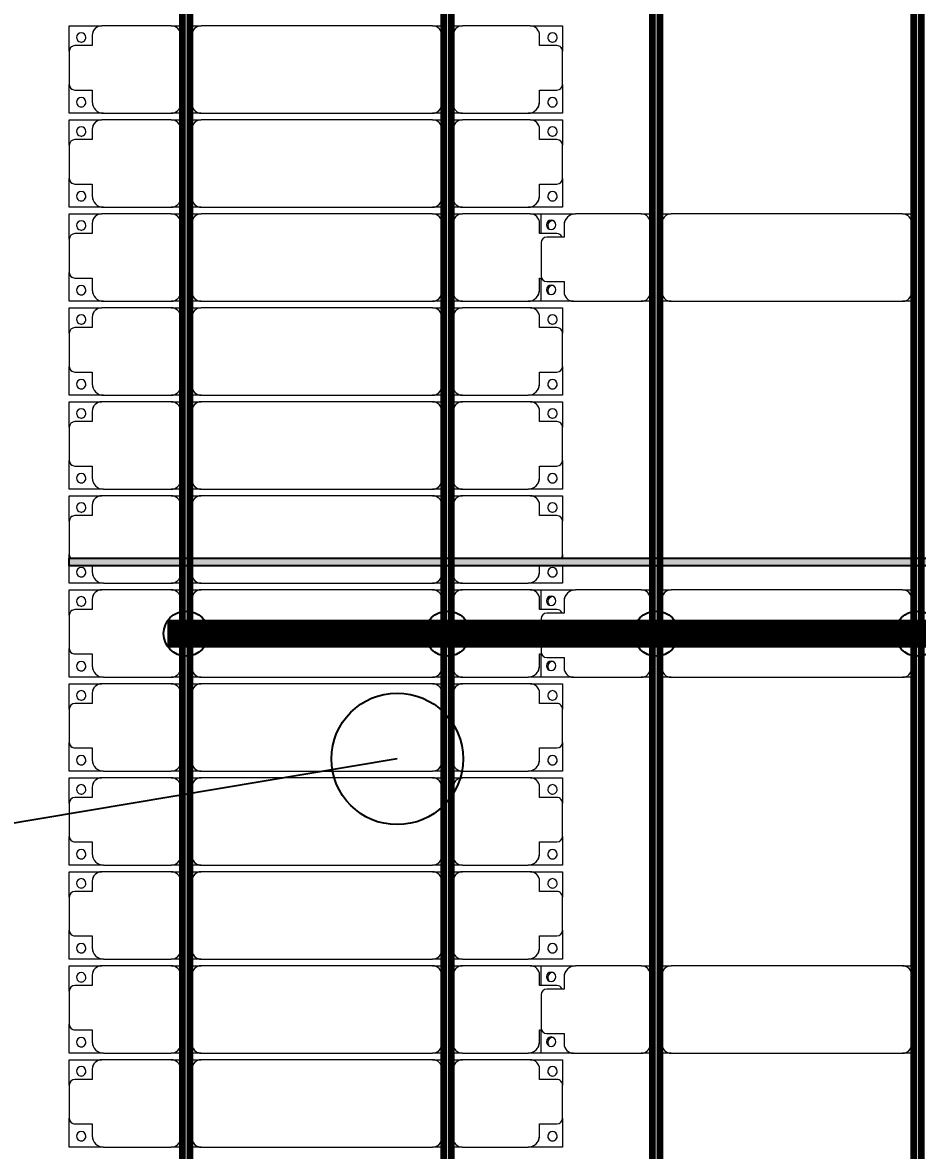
# Model space of a CAD drawing. Header units: millimetres. Extents: x 312848 to 517332, y -142134 to -35114.
# Drawn here: x 324284 to 329045, y -80078 to -74078 of the extents above; entities that cross this region are included whole.
import ezdxf

# ---------------------------------------------------------------- set-up
doc = ezdxf.new("R2010")
doc.units = ezdxf.units.MM
for name, color, linetype, lineweight in [('A-ANNO-DIMS', 211, 'Continuous', 9), ('A-ANNO-DIMS-500', 211, 'Continuous', 9), ('A-GENM', 13, 'Continuous', 9), ('S-BEAM', 12, 'Continuous', 9)]:
    doc.layers.add(name, color=color, linetype=linetype, lineweight=lineweight)
for name, color, linetype in [('GC-BICH NEO', 6, 'Continuous'), ('GC-DAY NEO', 5, 'Continuous'), ('GC-HOP 40x60 GIA CUONG', 1, 'Continuous')]:
    doc.layers.add(name, color=color, linetype=linetype)
doc.styles.add('Trebuchet MS', font='trebuc.ttf', dxfattribs={"width": 0.8, "height": 1500})
doc.dimstyles.new('Arc_Length_-_3mm_Trebuchet_MS_3', dxfattribs={"dimscale": 304.8, "dimtxt": 1546.42636, "dimasz": 1.64042, "dimexe": 2.46063, "dimexo": 2.46063, "dimgap": 0.492126, "dimtad": 1, "dimdec": 0, "dimrnd": 10, "dimzin": 0, "dimdsep": 46, "dimtxsty": 'Trebuchet MS', "dimblk1": 'OBLIQUE', "dimblk2": 'OBLIQUE', "dimsah": 1, "dimcen": 0.09, "dimdle": 1.64042, "dimazin": 0, "dimtfac": 1, "dimtdec": 4, "dimtix": 1, "dimtmove": 0, "dimatfit": 3, "dimfxl": 1, "dimtvp": 1, "dimtfill": 1, "dimtolj": 1, "dimtzin": 0, "dimarcsym": 2})

# ---------------------------------------------------------------- blocks, each defined once
blk = doc.blocks.new('Dai phao do pin - DẢI PHAO ĐỠ PIN-V1-KHUNG KẾT CẤU BÈ PIN 3')
at = {"layer": 'A-GENM', "color": 7}
for p, q in [((-1312.2, 241.6), (-1129.7, 241.6)), ((-1312.2, 136.9), (-1312.2, 241.6)), ((-779.7, 241.6), (-1129.7, 241.6)), ((-779.7, 241.6), (-720, 241.6)), ((-680, 241.6), (-620.3, 241.6)), ((610.3, 241.6), (-620.3, 241.6)), ((610.3, 241.6), (670, 241.6)), ((-1189.7, 181.6), (-1189.7, 118.2)), ((-729.7, -173.4), (-729.7, 191.6)), ((-670.3, 191.6), (-670.3, -173.4)), ((660.3, -173.4), (660.3, 191.6)), ((-1312.2, 88.2), (-1312.2, -88.2)), ((-1189.7, 118.2), (-1282.2, 118.2)), ((-1312.2, -223.4), (-1312.2, -99.5)), ((-1282.2, -118.2), (-1189.7, -118.2)), ((-1189.7, -118.2), (-1189.7, -173.4)), ((-1139.7, -223.4), (-1312.2, -223.4)), ((-1139.7, -223.4), (-779.7, -223.4)), ((-720, -223.4), (-779.7, -223.4)), ((-620.3, -223.4), (-680, -223.4)), ((-620.3, -223.4), (610.3, -223.4)), ((670, -223.4), (610.3, -223.4))]:
    blk.add_line(p, q, dxfattribs=at)
for centre, radius, start, end in [((-1129.7, 181.6), 60, 90, 180), ((-779.7, 191.6), 50, 360, 90), ((-620.3, 191.6), 50, 90, 180), ((610.3, 191.6), 50, 360, 90), ((610.3, 191.6), 50, 15, 90), ((-1258.6, 183.2), 25, 0, 180), ((-1258.6, 183.2), 25, 180, 360), ((-1129.7, 181.6), 60, 150, 180), ((-779.7, 191.6), 50, 360, 45), ((-620.3, 191.6), 50, 105, 180), ((-1282.2, 88.2), 30, 90, 180), ((-1282.2, -88.2), 30, 180, 270), ((-1282.2, -88.2), 30, 210, 240), ((-1258.6, -161.8), 25, 0, 180), ((-1258.6, -161.8), 25, 180, 0), ((-1139.7, -173.4), 50, 180, 270), ((-1139.7, -173.4), 50, 180, 225), ((-779.7, -173.4), 50, 270, 360), ((-779.7, -173.4), 50, 315, 360), ((-620.3, -173.4), 50, 180, 270), ((-620.3, -173.4), 50, 180, 270), ((610.3, -173.4), 50, 270, 360), ((610.3, -173.4), 50, 285, 360)]:
    blk.add_arc(centre, radius, start, end, dxfattribs=at)
blk = doc.blocks.new('Dai phao do pin - DẢI PHAO ĐỠ PIN-67477-KHUNG KẾT CẤU BÈ PIN 3')
at = {"layer": 'A-GENM', "color": 7}
for p, q in [((-1312.2, 241.6), (-1129.7, 241.6)), ((-1312.2, 136.9), (-1312.2, 241.6)), ((-779.7, 241.6), (-1129.7, 241.6)), ((-779.7, 241.6), (-720, 241.6)), ((-680, 241.6), (-620.3, 241.6)), ((610.3, 241.6), (-620.3, 241.6)), ((610.3, 241.6), (670, 241.6)), ((-1189.7, 181.6), (-1189.7, 118.2)), ((-729.7, -173.4), (-729.7, 191.6)), ((-670.3, 191.6), (-670.3, -173.4)), ((660.3, -173.4), (660.3, 191.6)), ((-1312.2, 88.2), (-1312.2, -88.2)), ((-1189.7, 118.2), (-1282.2, 118.2)), ((-1312.2, -223.4), (-1312.2, -99.5)), ((-1282.2, -118.2), (-1189.7, -118.2)), ((-1189.7, -118.2), (-1189.7, -173.4)), ((-1139.7, -223.4), (-1312.2, -223.4)), ((-1139.7, -223.4), (-779.7, -223.4)), ((-720, -223.4), (-779.7, -223.4)), ((-620.3, -223.4), (-680, -223.4)), ((-620.3, -223.4), (610.3, -223.4)), ((670, -223.4), (610.3, -223.4))]:
    blk.add_line(p, q, dxfattribs=at)
for centre, radius, start, end in [((-1129.7, 181.6), 60, 90, 180), ((-779.7, 191.6), 50, 360, 90), ((-620.3, 191.6), 50, 90, 180), ((610.3, 191.6), 50, 360, 90), ((610.3, 191.6), 50, 15, 90), ((-1258.6, 183.2), 25, 0, 180), ((-1258.6, 183.2), 25, 180, 360), ((-1129.7, 181.6), 60, 150, 180), ((-779.7, 191.6), 50, 360, 45), ((-620.3, 191.6), 50, 105, 180), ((-1282.2, 88.2), 30, 90, 180), ((-1282.2, -88.2), 30, 180, 270), ((-1282.2, -88.2), 30, 210, 240), ((-1258.6, -161.8), 25, 0, 180), ((-1258.6, -161.8), 25, 180, 0), ((-1139.7, -173.4), 50, 180, 270), ((-1139.7, -173.4), 50, 180, 225), ((-779.7, -173.4), 50, 270, 360), ((-779.7, -173.4), 50, 315, 360), ((-620.3, -173.4), 50, 180, 270), ((-620.3, -173.4), 50, 180, 270), ((610.3, -173.4), 50, 270, 360), ((610.3, -173.4), 50, 285, 360)]:
    blk.add_arc(centre, radius, start, end, dxfattribs=at)
blk = doc.blocks.new('Dầm C52 - Dầm C52-66353-KHUNG KẾT CẤU BÈ PIN 3')
at = {"layer": 'S-BEAM', "lineweight": 140}
blk.add_hatch(color=1, dxfattribs=at).paths.add_polyline_path([(-45616.3, 20), (-45616.3, -20), (45616.3, -20), (45616.3, 20), (-45569, 20)])
at = {"layer": 'S-BEAM', "color": 1, "lineweight": 140}
for p, q in [((-45616.3, 20), (45616.3, 20)), ((45616.3, -20), (-45616.3, -20))]:
    blk.add_line(p, q, dxfattribs=at)
blk = doc.blocks.new('Dầm C52 - Dầm C52-V13-KHUNG KẾT CẤU BÈ PIN 3')
at = {"layer": 'S-BEAM', "lineweight": 140}
blk.add_hatch(color=1, dxfattribs=at).paths.add_polyline_path([(-45616.3, 20), (-45616.3, -20), (45616.3, -20), (45616.3, 20), (-45569, 20)])
at = {"layer": 'S-BEAM', "color": 1, "lineweight": 140}
for p, q in [((-45616.3, 20), (45616.3, 20)), ((45616.3, -20), (-45616.3, -20))]:
    blk.add_line(p, q, dxfattribs=at)
blk = doc.blocks.new('Dầm C52 - Hộp 40x60-69555-KHUNG KẾT CẤU BÈ PIN 3')
at = {"layer": 'S-BEAM', "lineweight": 25}
blk.add_hatch(color=4, dxfattribs=at).paths.add_polyline_path([(37512.3, -20), (37702.2, -20), (37702.2, 20), (-37702.2, 20), (-37702.2, -20), (37035.7, -20)])
at = {"layer": 'S-BEAM', "color": 4, "lineweight": 25}
for p, q in [((-37702.2, -20), (-37702.2, 20)), ((-37702.2, 20), (37702.2, 20)), ((37702.2, -20), (-37702.2, -20))]:
    blk.add_line(p, q, dxfattribs=at)
blk = doc.blocks.new('Dải phao đi lại kèm đỡ invester - DẢI PHAO ĐI LẠI-68882-KHUNG KẾT CẤU BÈ PIN 3')
at = {"layer": 'A-GENM', "color": 7}
for p, q in [((53258.4, 1312.2), (53411.8, 1312.2)), ((53258.4, 1129.7), (53258.4, 1312.2)), ((53381.8, 1282.2), (53381.8, 1189.7)), ((53588.2, 1312.2), (53411.8, 1312.2)), ((53588.2, 1312.2), (53723.4, 1312.2)), ((53618.2, 1189.7), (53618.2, 1282.2)), ((53723.4, 1312.2), (53723.4, 1139.7)), ((53758.4, 1312.2), (53911.8, 1312.2)), ((53758.4, 1129.7), (53758.4, 1312.2)), ((53881.8, 1282.2), (53881.8, 1189.7)), ((54088.2, 1312.2), (53911.8, 1312.2)), ((54088.2, 1312.2), (54223.4, 1312.2)), ((54118.2, 1189.7), (54118.2, 1282.2)), ((54223.4, 1312.2), (54223.4, 1139.7)), ((54258.4, 1312.2), (54411.8, 1312.2)), ((54258.4, 1129.7), (54258.4, 1312.2)), ((54381.8, 1282.2), (54381.8, 1189.7)), ((54588.2, 1312.2), (54411.8, 1312.2)), ((54588.2, 1312.2), (54723.4, 1312.2)), ((54618.2, 1189.7), (54618.2, 1282.2)), ((54723.4, 1312.2), (54723.4, 1139.7)), ((54758.4, 1312.2), (54911.8, 1312.2)), ((54758.4, 1129.7), (54758.4, 1312.2)), ((54881.8, 1282.2), (54881.8, 1189.7)), ((55088.2, 1312.2), (54911.8, 1312.2)), ((55088.2, 1312.2), (55223.4, 1312.2)), ((55118.2, 1189.7), (55118.2, 1282.2)), ((55223.4, 1312.2), (55223.4, 1139.7)), ((55258.4, 1312.2), (55411.8, 1312.2)), ((55258.4, 1129.7), (55258.4, 1312.2)), ((55381.8, 1282.2), (55381.8, 1189.7)), ((55588.2, 1312.2), (55411.8, 1312.2)), ((55588.2, 1312.2), (55723.4, 1312.2)), ((55618.2, 1189.7), (55618.2, 1282.2)), ((55723.4, 1312.2), (55723.4, 1139.7)), ((55758.4, 1312.2), (55911.8, 1312.2)), ((55758.4, 1129.7), (55758.4, 1312.2)), ((55881.8, 1282.2), (55881.8, 1189.7)), ((56088.2, 1312.2), (55911.8, 1312.2)), ((56088.2, 1312.2), (56223.4, 1312.2)), ((56118.2, 1189.7), (56118.2, 1282.2)), ((56223.4, 1312.2), (56223.4, 1139.7)), ((56258.4, 1312.2), (56351.2, 1312.2)), ((56258.4, 1129.7), (56258.4, 1312.2)), ((56391.2, 1312.2), (56411.8, 1312.2)), ((56588.2, 1312.2), (56411.8, 1312.2)), ((56588.2, 1312.2), (56723.4, 1312.2)), ((56618.2, 1189.7), (56618.2, 1282.2)), ((56723.4, 1312.2), (56723.4, 1139.7)), ((56758.4, 1312.2), (56911.8, 1312.2)), ((56758.4, 1129.7), (56758.4, 1312.2)), ((56881.8, 1282.2), (56881.8, 1189.7)), ((57088.2, 1312.2), (56911.8, 1312.2)), ((57088.2, 1312.2), (57223.4, 1312.2)), ((57118.2, 1189.7), (57118.2, 1282.2)), ((57223.4, 1312.2), (57223.4, 1139.7)), ((57258.4, 1312.2), (57411.8, 1312.2)), ((57258.4, 1129.7), (57258.4, 1312.2)), ((57381.8, 1282.2), (57381.8, 1189.7)), ((57588.2, 1312.2), (57411.8, 1312.2)), ((57588.2, 1312.2), (57723.4, 1312.2)), ((57618.2, 1189.7), (57618.2, 1282.2)), ((57723.4, 1312.2), (57723.4, 1139.7)), ((57758.4, 1312.2), (57911.8, 1312.2)), ((57758.4, 1129.7), (57758.4, 1312.2)), ((57881.8, 1282.2), (57881.8, 1189.7)), ((58088.2, 1312.2), (57911.8, 1312.2)), ((58088.2, 1312.2), (58223.4, 1312.2)), ((58118.2, 1189.7), (58118.2, 1282.2)), ((58223.4, 1312.2), (58223.4, 1139.7)), ((58258.4, 1312.2), (58411.8, 1312.2)), ((58258.4, 1129.7), (58258.4, 1312.2)), ((58381.8, 1282.2), (58381.8, 1189.7)), ((58588.2, 1312.2), (58411.8, 1312.2)), ((58588.2, 1312.2), (58723.4, 1312.2)), ((58618.2, 1189.7), (58618.2, 1282.2)), ((58723.4, 1312.2), (58723.4, 1139.7)), ((58758.4, 1312.2), (58911.8, 1312.2)), ((58758.4, 1129.7), (58758.4, 1312.2)), ((58881.8, 1282.2), (58881.8, 1189.7)), ((59088.2, 1312.2), (58911.8, 1312.2)), ((59088.2, 1312.2), (59223.4, 1312.2)), ((59118.2, 1189.7), (59118.2, 1282.2)), ((59223.4, 1312.2), (59223.4, 1139.7)), ((53381.8, 1189.7), (53318.4, 1189.7)), ((53673.4, 1189.7), (53618.2, 1189.7)), ((53881.8, 1189.7), (53818.4, 1189.7)), ((54173.4, 1189.7), (54118.2, 1189.7)), ((54381.8, 1189.7), (54318.4, 1189.7)), ((54673.4, 1189.7), (54618.2, 1189.7)), ((54881.8, 1189.7), (54818.4, 1189.7)), ((55173.4, 1189.7), (55118.2, 1189.7)), ((55381.8, 1189.7), (55318.4, 1189.7)), ((55673.4, 1189.7), (55618.2, 1189.7)), ((55881.8, 1189.7), (55818.4, 1189.7)), ((56173.4, 1189.7), (56118.2, 1189.7)), ((56351.2, 1189.7), (56318.4, 1189.7)), ((56673.4, 1189.7), (56618.2, 1189.7)), ((56881.8, 1189.7), (56818.4, 1189.7)), ((57173.4, 1189.7), (57118.2, 1189.7)), ((57381.8, 1189.7), (57318.4, 1189.7)), ((57673.4, 1189.7), (57618.2, 1189.7)), ((57881.8, 1189.7), (57818.4, 1189.7)), ((58173.4, 1189.7), (58118.2, 1189.7)), ((58381.8, 1189.7), (58318.4, 1189.7)), ((58673.4, 1189.7), (58618.2, 1189.7)), ((58881.8, 1189.7), (58818.4, 1189.7)), ((59173.4, 1189.7), (59118.2, 1189.7)), ((53258.4, 1129.7), (53258.4, 769.7)), ((53723.4, 769.7), (53723.4, 1139.7)), ((53758.4, 1129.7), (53758.4, 769.7)), ((54223.4, 769.7), (54223.4, 1139.7)), ((54258.4, 1129.7), (54258.4, 769.7)), ((54723.4, 769.7), (54723.4, 1139.7)), ((54758.4, 1129.7), (54758.4, 769.7)), ((55223.4, 769.7), (55223.4, 1139.7)), ((55258.4, 1129.7), (55258.4, 769.7)), ((55723.4, 769.7), (55723.4, 1139.7)), ((55758.4, 1129.7), (55758.4, 769.7)), ((56223.4, 769.7), (56223.4, 1139.7)), ((56258.4, 1129.7), (56258.4, 769.7)), ((56723.4, 769.7), (56723.4, 1139.7)), ((56758.4, 1129.7), (56758.4, 769.7)), ((57223.4, 769.7), (57223.4, 1139.7)), ((57258.4, 1129.7), (57258.4, 769.7)), ((57723.4, 769.7), (57723.4, 1139.7)), ((57758.4, 1129.7), (57758.4, 769.7)), ((58223.4, 769.7), (58223.4, 1139.7)), ((58258.4, 1129.7), (58258.4, 769.7)), ((58723.4, 769.7), (58723.4, 1139.7)), ((58758.4, 1129.7), (58758.4, 769.7)), ((59223.4, 769.7), (59223.4, 1139.7)), ((53258.4, 710), (53258.4, 769.7)), ((53723.4, 769.7), (53723.4, 710)), ((53758.4, 710), (53758.4, 769.7)), ((54223.4, 769.7), (54223.4, 710)), ((54258.4, 710), (54258.4, 769.7)), ((54723.4, 769.7), (54723.4, 710)), ((54758.4, 710), (54758.4, 769.7)), ((55223.4, 769.7), (55223.4, 710)), ((55258.4, 710), (55258.4, 769.7)), ((55723.4, 769.7), (55723.4, 710)), ((55758.4, 710), (55758.4, 769.7)), ((56223.4, 769.7), (56223.4, 710)), ((56258.4, 710), (56258.4, 769.7)), ((56723.4, 769.7), (56723.4, 710)), ((56758.4, 710), (56758.4, 769.7)), ((57223.4, 769.7), (57223.4, 710)), ((57258.4, 710), (57258.4, 769.7)), ((57723.4, 769.7), (57723.4, 710)), ((57758.4, 710), (57758.4, 769.7)), ((58223.4, 769.7), (58223.4, 710)), ((58258.4, 710), (58258.4, 769.7)), ((58723.4, 769.7), (58723.4, 710)), ((58758.4, 710), (58758.4, 769.7)), ((59223.4, 769.7), (59223.4, 710)), ((53258.4, 610.3), (53258.4, 670)), ((53308.4, 719.7), (53673.4, 719.7)), ((53673.4, 660.3), (53308.4, 660.3)), ((53723.4, 670), (53723.4, 610.3)), ((53758.4, 610.3), (53758.4, 670)), ((53808.4, 719.7), (54173.4, 719.7)), ((54173.4, 660.3), (53808.4, 660.3)), ((54223.4, 670), (54223.4, 610.3)), ((54258.4, 610.3), (54258.4, 670)), ((54308.4, 719.7), (54673.4, 719.7)), ((54673.4, 660.3), (54308.4, 660.3)), ((54723.4, 670), (54723.4, 610.3)), ((54758.4, 610.3), (54758.4, 670)), ((54808.4, 719.7), (55173.4, 719.7)), ((55173.4, 660.3), (54808.4, 660.3)), ((55223.4, 670), (55223.4, 610.3)), ((55258.4, 610.3), (55258.4, 670)), ((55308.4, 719.7), (55673.4, 719.7)), ((55673.4, 660.3), (55308.4, 660.3)), ((55723.4, 670), (55723.4, 610.3)), ((55758.4, 610.3), (55758.4, 670)), ((55808.4, 719.7), (56173.4, 719.7)), ((56173.4, 660.3), (55808.4, 660.3)), ((56223.4, 670), (56223.4, 610.3)), ((56258.4, 610.3), (56258.4, 670)), ((56308.4, 719.7), (56351.2, 719.7)), ((56351.2, 660.3), (56308.4, 660.3)), ((56391.2, 719.7), (56673.4, 719.7)), ((56673.4, 660.3), (56391.2, 660.3)), ((56723.4, 670), (56723.4, 610.3)), ((56758.4, 610.3), (56758.4, 670)), ((56808.4, 719.7), (57173.4, 719.7)), ((57173.4, 660.3), (56808.4, 660.3)), ((57223.4, 670), (57223.4, 610.3)), ((57258.4, 610.3), (57258.4, 670)), ((57308.4, 719.7), (57673.4, 719.7)), ((57673.4, 660.3), (57308.4, 660.3)), ((57723.4, 670), (57723.4, 610.3)), ((57758.4, 610.3), (57758.4, 670)), ((57808.4, 719.7), (58173.4, 719.7)), ((58173.4, 660.3), (57808.4, 660.3)), ((58223.4, 670), (58223.4, 610.3)), ((58258.4, 610.3), (58258.4, 670)), ((58308.4, 719.7), (58673.4, 719.7)), ((58673.4, 660.3), (58308.4, 660.3)), ((58723.4, 670), (58723.4, 610.3)), ((58758.4, 610.3), (58758.4, 670)), ((58808.4, 719.7), (59173.4, 719.7)), ((59173.4, 660.3), (58808.4, 660.3)), ((59223.4, 670), (59223.4, 610.3)), ((53258.4, 610.3), (53258.4, -620.3)), ((53723.4, -620.3), (53723.4, 610.3)), ((53758.4, 610.3), (53758.4, -620.3)), ((54223.4, -620.3), (54223.4, 610.3)), ((54258.4, 610.3), (54258.4, -620.3)), ((54723.4, -620.3), (54723.4, 610.3)), ((54758.4, 610.3), (54758.4, -620.3)), ((55223.4, -620.3), (55223.4, 610.3)), ((55258.4, 610.3), (55258.4, -620.3)), ((55723.4, -620.3), (55723.4, 610.3)), ((55758.4, 610.3), (55758.4, -620.3)), ((56223.4, -620.3), (56223.4, 610.3)), ((56258.4, 610.3), (56258.4, -620.3)), ((56723.4, -620.3), (56723.4, 610.3)), ((56758.4, 610.3), (56758.4, -620.3)), ((57223.4, -620.3), (57223.4, 610.3)), ((57258.4, 610.3), (57258.4, -620.3)), ((57723.4, -620.3), (57723.4, 610.3)), ((57758.4, 610.3), (57758.4, -620.3)), ((58223.4, -620.3), (58223.4, 610.3)), ((58258.4, 610.3), (58258.4, -620.3)), ((58723.4, -620.3), (58723.4, 610.3)), ((58758.4, 610.3), (58758.4, -620.3)), ((59223.4, -620.3), (59223.4, 610.3)), ((53258.4, -680), (53258.4, -620.3)), ((53723.4, -620.3), (53723.4, -680)), ((53758.4, -680), (53758.4, -620.3)), ((54223.4, -620.3), (54223.4, -680)), ((54258.4, -680), (54258.4, -620.3)), ((54723.4, -620.3), (54723.4, -680)), ((54758.4, -680), (54758.4, -620.3)), ((55223.4, -620.3), (55223.4, -680)), ((55258.4, -680), (55258.4, -620.3)), ((55723.4, -620.3), (55723.4, -680)), ((55758.4, -680), (55758.4, -620.3)), ((56223.4, -620.3), (56223.4, -680)), ((56258.4, -680), (56258.4, -620.3)), ((56723.4, -620.3), (56723.4, -680)), ((56758.4, -680), (56758.4, -620.3)), ((57223.4, -620.3), (57223.4, -680)), ((57258.4, -680), (57258.4, -620.3)), ((57723.4, -620.3), (57723.4, -680)), ((57758.4, -680), (57758.4, -620.3)), ((58223.4, -620.3), (58223.4, -680)), ((58258.4, -680), (58258.4, -620.3)), ((58723.4, -620.3), (58723.4, -680)), ((58758.4, -680), (58758.4, -620.3)), ((59223.4, -620.3), (59223.4, -680)), ((53258.4, -779.7), (53258.4, -720)), ((53308.4, -670.3), (53673.4, -670.3)), ((53723.4, -720), (53723.4, -779.7)), ((53758.4, -779.7), (53758.4, -720)), ((53808.4, -670.3), (54173.4, -670.3)), ((54223.4, -720), (54223.4, -779.7)), ((54258.4, -779.7), (54258.4, -720)), ((54308.4, -670.3), (54673.4, -670.3)), ((54723.4, -720), (54723.4, -779.7)), ((54758.4, -779.7), (54758.4, -720)), ((54808.4, -670.3), (55173.4, -670.3)), ((55223.4, -720), (55223.4, -779.7)), ((55258.4, -779.7), (55258.4, -720)), ((55308.4, -670.3), (55673.4, -670.3)), ((55723.4, -720), (55723.4, -779.7)), ((55758.4, -779.7), (55758.4, -720)), ((55808.4, -670.3), (56173.4, -670.3)), ((56223.4, -720), (56223.4, -779.7)), ((56258.4, -779.7), (56258.4, -720)), ((56308.4, -670.3), (56351.2, -670.3)), ((56391.2, -670.3), (56673.4, -670.3)), ((56723.4, -720), (56723.4, -779.7)), ((56758.4, -779.7), (56758.4, -720)), ((56808.4, -670.3), (57173.4, -670.3)), ((57223.4, -720), (57223.4, -779.7)), ((57258.4, -779.7), (57258.4, -720)), ((57308.4, -670.3), (57673.4, -670.3)), ((57723.4, -720), (57723.4, -779.7)), ((57758.4, -779.7), (57758.4, -720)), ((57808.4, -670.3), (58173.4, -670.3)), ((58223.4, -720), (58223.4, -779.7)), ((58258.4, -779.7), (58258.4, -720)), ((58308.4, -670.3), (58673.4, -670.3)), ((58723.4, -720), (58723.4, -779.7)), ((58758.4, -779.7), (58758.4, -720)), ((58808.4, -670.3), (59173.4, -670.3)), ((59223.4, -720), (59223.4, -779.7)), ((53258.4, -779.7), (53258.4, -1129.7)), ((53673.4, -729.7), (53308.4, -729.7)), ((53723.4, -1139.7), (53723.4, -779.7)), ((53758.4, -779.7), (53758.4, -1129.7)), ((54173.4, -729.7), (53808.4, -729.7)), ((54223.4, -1139.7), (54223.4, -779.7)), ((54258.4, -779.7), (54258.4, -1129.7)), ((54673.4, -729.7), (54308.4, -729.7)), ((54723.4, -1139.7), (54723.4, -779.7)), ((54758.4, -779.7), (54758.4, -1129.7)), ((55173.4, -729.7), (54808.4, -729.7)), ((55223.4, -1139.7), (55223.4, -779.7)), ((55258.4, -779.7), (55258.4, -1129.7)), ((55673.4, -729.7), (55308.4, -729.7)), ((55723.4, -1139.7), (55723.4, -779.7)), ((55758.4, -779.7), (55758.4, -1129.7)), ((56173.4, -729.7), (55808.4, -729.7)), ((56223.4, -1139.7), (56223.4, -779.7)), ((56258.4, -779.7), (56258.4, -1129.7)), ((56351.2, -729.7), (56308.4, -729.7)), ((56673.4, -729.7), (56391.2, -729.7)), ((56723.4, -1139.7), (56723.4, -779.7)), ((56758.4, -779.7), (56758.4, -1129.7)), ((57173.4, -729.7), (56808.4, -729.7)), ((57223.4, -1139.7), (57223.4, -779.7)), ((57258.4, -779.7), (57258.4, -1129.7)), ((57673.4, -729.7), (57308.4, -729.7)), ((57723.4, -1139.7), (57723.4, -779.7)), ((57758.4, -779.7), (57758.4, -1129.7)), ((58173.4, -729.7), (57808.4, -729.7)), ((58223.4, -1139.7), (58223.4, -779.7)), ((58258.4, -779.7), (58258.4, -1129.7)), ((58673.4, -729.7), (58308.4, -729.7)), ((58723.4, -1139.7), (58723.4, -779.7)), ((58758.4, -779.7), (58758.4, -1129.7)), ((59173.4, -729.7), (58808.4, -729.7)), ((59223.4, -1139.7), (59223.4, -779.7)), ((53258.4, -1312.2), (53258.4, -1129.7)), ((53723.4, -1139.7), (53723.4, -1312.2)), ((53758.4, -1198.7), (53758.4, -1129.7)), ((54223.4, -1139.7), (54223.4, -1312.2)), ((54258.4, -1312.2), (54258.4, -1129.7)), ((54723.4, -1139.7), (54723.4, -1312.2)), ((54758.4, -1312.2), (54758.4, -1129.7)), ((55223.4, -1139.7), (55223.4, -1312.2)), ((55258.4, -1312.2), (55258.4, -1129.7)), ((55723.4, -1139.7), (55723.4, -1312.2)), ((55758.4, -1198.7), (55758.4, -1129.7)), ((56223.4, -1139.7), (56223.4, -1312.2)), ((56258.4, -1312.2), (56258.4, -1129.7)), ((56723.4, -1139.7), (56723.4, -1312.2)), ((56758.4, -1312.2), (56758.4, -1129.7)), ((57223.4, -1139.7), (57223.4, -1312.2)), ((57258.4, -1312.2), (57258.4, -1129.7)), ((57723.4, -1139.7), (57723.4, -1312.2)), ((57758.4, -1198.7), (57758.4, -1129.7)), ((58223.4, -1139.7), (58223.4, -1312.2)), ((58258.4, -1312.2), (58258.4, -1129.7)), ((58723.4, -1139.7), (58723.4, -1312.2)), ((58758.4, -1312.2), (58758.4, -1129.7)), ((59223.4, -1139.7), (59223.4, -1312.2)), ((53318.4, -1189.7), (53381.8, -1189.7)), ((53381.8, -1189.7), (53381.8, -1282.2)), ((53618.2, -1282.2), (53618.2, -1189.7)), ((53618.2, -1189.7), (53673.4, -1189.7)), ((53818.4, -1189.7), (53881.8, -1189.7)), ((53881.8, -1189.7), (53881.8, -1204.4)), ((54118.2, -1282.2), (54118.2, -1189.7)), ((54118.2, -1189.7), (54173.4, -1189.7)), ((54318.4, -1189.7), (54381.8, -1189.7)), ((54381.8, -1189.7), (54381.8, -1282.2)), ((54618.2, -1282.2), (54618.2, -1189.7)), ((54618.2, -1189.7), (54673.4, -1189.7)), ((54818.4, -1189.7), (54881.8, -1189.7)), ((54881.8, -1189.7), (54881.8, -1282.2)), ((55118.2, -1282.2), (55118.2, -1189.7)), ((55118.2, -1189.7), (55173.4, -1189.7)), ((55318.4, -1189.7), (55381.8, -1189.7)), ((55381.8, -1189.7), (55381.8, -1282.2)), ((55618.2, -1282.2), (55618.2, -1189.7)), ((55618.2, -1189.7), (55673.4, -1189.7)), ((55818.4, -1189.7), (55881.8, -1189.7)), ((55881.8, -1189.7), (55881.8, -1204.4)), ((56118.2, -1282.2), (56118.2, -1189.7)), ((56118.2, -1189.7), (56173.4, -1189.7)), ((56318.4, -1189.7), (56351.2, -1189.7)), ((56618.2, -1282.2), (56618.2, -1189.7)), ((56618.2, -1189.7), (56673.4, -1189.7)), ((56818.4, -1189.7), (56881.8, -1189.7)), ((56881.8, -1189.7), (56881.8, -1282.2)), ((57118.2, -1282.2), (57118.2, -1189.7)), ((57118.2, -1189.7), (57173.4, -1189.7)), ((57318.4, -1189.7), (57381.8, -1189.7)), ((57381.8, -1189.7), (57381.8, -1282.2)), ((57618.2, -1282.2), (57618.2, -1189.7)), ((57618.2, -1189.7), (57673.4, -1189.7)), ((57818.4, -1189.7), (57881.8, -1189.7)), ((57881.8, -1189.7), (57881.8, -1204.4)), ((58118.2, -1282.2), (58118.2, -1189.7)), ((58118.2, -1189.7), (58173.4, -1189.7)), ((58318.4, -1189.7), (58381.8, -1189.7)), ((58381.8, -1189.7), (58381.8, -1282.2)), ((58618.2, -1282.2), (58618.2, -1189.7)), ((58618.2, -1189.7), (58673.4, -1189.7)), ((58818.4, -1189.7), (58881.8, -1189.7)), ((58881.8, -1189.7), (58881.8, -1282.2)), ((59118.2, -1282.2), (59118.2, -1189.7)), ((59118.2, -1189.7), (59173.4, -1189.7)), ((53411.8, -1312.2), (53258.4, -1312.2)), ((53411.8, -1312.2), (53588.2, -1312.2)), ((53723.4, -1312.2), (53588.2, -1312.2)), ((54411.8, -1312.2), (54258.4, -1312.2)), ((54411.8, -1312.2), (54588.2, -1312.2)), ((54723.4, -1312.2), (54588.2, -1312.2)), ((54911.8, -1312.2), (54758.4, -1312.2)), ((54911.8, -1312.2), (55088.2, -1312.2)), ((55223.4, -1312.2), (55088.2, -1312.2)), ((55411.8, -1312.2), (55258.4, -1312.2)), ((55411.8, -1312.2), (55588.2, -1312.2)), ((55723.4, -1312.2), (55588.2, -1312.2)), ((56351.2, -1312.2), (56258.4, -1312.2)), ((56411.8, -1312.2), (56391.2, -1312.2)), ((56411.8, -1312.2), (56588.2, -1312.2)), ((56723.4, -1312.2), (56588.2, -1312.2)), ((56911.8, -1312.2), (56758.4, -1312.2)), ((56911.8, -1312.2), (57088.2, -1312.2)), ((57223.4, -1312.2), (57088.2, -1312.2)), ((57411.8, -1312.2), (57258.4, -1312.2)), ((57411.8, -1312.2), (57588.2, -1312.2)), ((57723.4, -1312.2), (57588.2, -1312.2)), ((58411.8, -1312.2), (58258.4, -1312.2)), ((58411.8, -1312.2), (58588.2, -1312.2)), ((58723.4, -1312.2), (58588.2, -1312.2)), ((58911.8, -1312.2), (58758.4, -1312.2)), ((58911.8, -1312.2), (59088.2, -1312.2)), ((59223.4, -1312.2), (59088.2, -1312.2))]:
    blk.add_line(p, q, dxfattribs=at)
for centre, radius, start, end in [((53316.8, 1248.6), 25, 90, 270), ((53316.8, 1248.6), 25, 270, 90), ((53411.8, 1282.2), 30, 90, 180), ((53411.8, 1282.2), 30, 90, 150), ((53588.2, 1282.2), 30, 0, 90), ((53588.2, 1282.2), 30, 30, 90), ((53661.8, 1248.6), 25, 90, 270), ((53661.8, 1248.6), 25, 270, 90), ((53816.8, 1248.6), 25, 90, 270), ((53816.8, 1248.6), 25, 270, 90), ((53911.8, 1282.2), 30, 90, 180), ((53911.8, 1282.2), 30, 90, 150), ((54088.2, 1282.2), 30, 0, 90), ((54088.2, 1282.2), 30, 30, 90), ((54161.8, 1248.6), 25, 90, 270), ((54161.8, 1248.6), 25, 270, 90), ((54316.8, 1248.6), 25, 90, 270), ((54316.8, 1248.6), 25, 270, 90), ((54411.8, 1282.2), 30, 90, 180), ((54411.8, 1282.2), 30, 90, 150), ((54588.2, 1282.2), 30, 360, 90), ((54588.2, 1282.2), 30, 30, 90), ((54661.8, 1248.6), 25, 90, 270), ((54661.8, 1248.6), 25, 270, 90), ((54816.8, 1248.6), 25, 90, 270), ((54816.8, 1248.6), 25, 270, 90), ((54911.8, 1282.2), 30, 90, 180), ((54911.8, 1282.2), 30, 90, 150), ((55088.2, 1282.2), 30, 360, 90), ((55088.2, 1282.2), 30, 30, 90), ((55161.8, 1248.6), 25, 90, 270), ((55161.8, 1248.6), 25, 270, 90), ((55316.8, 1248.6), 25, 90, 270), ((55316.8, 1248.6), 25, 270, 90), ((55411.8, 1282.2), 30, 90, 180), ((55411.8, 1282.2), 30, 90, 150), ((55588.2, 1282.2), 30, 360, 90), ((55588.2, 1282.2), 30, 30, 90), ((55661.8, 1248.6), 25, 90, 270), ((55661.8, 1248.6), 25, 270, 90), ((55816.8, 1248.6), 25, 90, 270), ((55816.8, 1248.6), 25, 270, 90), ((55911.8, 1282.2), 30, 90, 180), ((55911.8, 1282.2), 30, 90, 150), ((56088.2, 1282.2), 30, 0, 90), ((56088.2, 1282.2), 30, 30, 90), ((56161.8, 1248.6), 25, 90, 270), ((56161.8, 1248.6), 25, 270, 90), ((56316.8, 1248.6), 25, 90, 270), ((56316.8, 1248.6), 25, 270, 90), ((56411.8, 1282.2), 30, 90, 120), ((56411.8, 1282.2), 30, 90, 120), ((56588.2, 1282.2), 30, 360, 90), ((56588.2, 1282.2), 30, 30, 90), ((56661.8, 1248.6), 25, 90, 270), ((56661.8, 1248.6), 25, 270, 90), ((56816.8, 1248.6), 25, 90, 270), ((56816.8, 1248.6), 25, 270, 90), ((56911.8, 1282.2), 30, 90, 180), ((56911.8, 1282.2), 30, 90, 150), ((57088.2, 1282.2), 30, 360, 90), ((57088.2, 1282.2), 30, 30, 90), ((57161.8, 1248.6), 25, 90, 270), ((57161.8, 1248.6), 25, 270, 90), ((57316.8, 1248.6), 25, 90, 270), ((57316.8, 1248.6), 25, 270, 90), ((57411.8, 1282.2), 30, 90, 180), ((57411.8, 1282.2), 30, 90, 150), ((57588.2, 1282.2), 30, 0, 90), ((57588.2, 1282.2), 30, 30, 90), ((57661.8, 1248.6), 25, 90, 270), ((57661.8, 1248.6), 25, 270, 90), ((57816.8, 1248.6), 25, 90, 270), ((57816.8, 1248.6), 25, 270, 90), ((57911.8, 1282.2), 30, 90, 180), ((57911.8, 1282.2), 30, 90, 150), ((58088.2, 1282.2), 30, 360, 90), ((58088.2, 1282.2), 30, 30, 90), ((58161.8, 1248.6), 25, 90, 270), ((58161.8, 1248.6), 25, 270, 90), ((58316.8, 1248.6), 25, 90, 270), ((58316.8, 1248.6), 25, 270, 90), ((58411.8, 1282.2), 30, 90, 180), ((58411.8, 1282.2), 30, 90, 150), ((58588.2, 1282.2), 30, 0, 90), ((58588.2, 1282.2), 30, 30, 90), ((58661.8, 1248.6), 25, 90, 270), ((58661.8, 1248.6), 25, 270, 90), ((58816.8, 1248.6), 25, 90, 270), ((58816.8, 1248.6), 25, 270, 90), ((58911.8, 1282.2), 30, 90, 180), ((58911.8, 1282.2), 30, 90, 150), ((59088.2, 1282.2), 30, 360, 90), ((59088.2, 1282.2), 30, 35.23826, 90), ((59161.8, 1248.6), 25, 90, 270), ((59161.8, 1248.6), 25, 270, 90), ((53661.8, 1248.6), 25, 180, 195), ((54161.8, 1248.6), 25, 180, 195), ((54661.8, 1248.6), 25, 180, 195), ((55161.8, 1248.6), 25, 180, 195), ((55661.8, 1248.6), 25, 180, 195), ((56161.8, 1248.6), 25, 180, 195), ((56661.8, 1248.6), 25, 180, 195), ((57161.8, 1248.6), 25, 180, 195), ((57661.8, 1248.6), 25, 180, 195), ((58161.8, 1248.6), 25, 180, 195), ((58661.8, 1248.6), 25, 180, 195), ((59161.8, 1248.6), 25, 180, 195), ((53318.4, 1129.7), 60, 90, 180), ((53318.4, 1129.7), 60, 90, 120), ((53673.4, 1139.7), 50, 0, 90), ((53673.4, 1139.7), 50, 45, 90), ((53818.4, 1129.7), 60, 90, 180), ((53818.4, 1129.7), 60, 90, 120), ((54173.4, 1139.7), 50, 0, 90), ((54173.4, 1139.7), 50, 45, 90), ((54318.4, 1129.7), 60, 90, 180), ((54318.4, 1129.7), 60, 90, 120), ((54673.4, 1139.7), 50, 360, 90), ((54673.4, 1139.7), 50, 45, 90), ((54818.4, 1129.7), 60, 90, 180), ((54818.4, 1129.7), 60, 90, 120), ((55173.4, 1139.7), 50, 0, 90), ((55173.4, 1139.7), 50, 45, 90), ((55318.4, 1129.7), 60, 90, 180), ((55318.4, 1129.7), 60, 90, 120), ((55673.4, 1139.7), 50, 360, 90), ((55673.4, 1139.7), 50, 45, 90), ((55818.4, 1129.7), 60, 90, 180), ((55818.4, 1129.7), 60, 90, 120), ((56173.4, 1139.7), 50, 360, 90), ((56173.4, 1139.7), 50, 45, 90), ((56318.4, 1129.7), 60, 90, 180), ((56318.4, 1129.7), 60, 90, 120), ((56673.4, 1139.7), 50, 360, 90), ((56673.4, 1139.7), 50, 45, 90), ((56818.4, 1129.7), 60, 90, 180), ((56818.4, 1129.7), 60, 92.95161, 120), ((57173.4, 1139.7), 50, 360, 90), ((57173.4, 1139.7), 50, 45, 90), ((57318.4, 1129.7), 60, 90, 180), ((57318.4, 1129.7), 60, 90, 120), ((57673.4, 1139.7), 50, 0, 90), ((57673.4, 1139.7), 50, 45, 90), ((57818.4, 1129.7), 60, 90, 180), ((57818.4, 1129.7), 60, 90, 120), ((58173.4, 1139.7), 50, 360, 90), ((58173.4, 1139.7), 50, 45, 90), ((58318.4, 1129.7), 60, 90, 180), ((58318.4, 1129.7), 60, 90, 120), ((58673.4, 1139.7), 50, 0, 90), ((58673.4, 1139.7), 50, 45, 90), ((58818.4, 1129.7), 60, 90, 180), ((58818.4, 1129.7), 60, 90, 120), ((59173.4, 1139.7), 50, 0, 90), ((59173.4, 1139.7), 50, 45, 90), ((53308.4, 769.7), 50, 180, 270), ((53308.4, 769.7), 50, 225, 270), ((53673.4, 769.7), 50, 270, 360), ((53673.4, 769.7), 50, 270, 315), ((53808.4, 769.7), 50, 180, 270), ((53808.4, 769.7), 50, 225, 270), ((54173.4, 769.7), 50, 270, 360), ((54173.4, 769.7), 50, 270, 315), ((54308.4, 769.7), 50, 180, 270), ((54308.4, 769.7), 50, 225, 270), ((54673.4, 769.7), 50, 270, 360), ((54673.4, 769.7), 50, 270, 315), ((54808.4, 769.7), 50, 180, 270), ((54808.4, 769.7), 50, 225, 270), ((55173.4, 769.7), 50, 270, 360), ((55173.4, 769.7), 50, 270, 315), ((55308.4, 769.7), 50, 180, 270), ((55308.4, 769.7), 50, 225, 270), ((55673.4, 769.7), 50, 270, 0), ((55673.4, 769.7), 50, 270, 315), ((55808.4, 769.7), 50, 180, 270), ((55808.4, 769.7), 50, 225, 270), ((56173.4, 769.7), 50, 270, 0), ((56173.4, 769.7), 50, 270, 315), ((56308.4, 769.7), 50, 180, 270), ((56308.4, 769.7), 50, 225, 270), ((56673.4, 769.7), 50, 270, 360), ((56673.4, 769.7), 50, 270, 315), ((56808.4, 769.7), 50, 180, 270), ((56808.4, 769.7), 50, 225, 270), ((57173.4, 769.7), 50, 270, 360), ((57173.4, 769.7), 50, 270, 315), ((57308.4, 769.7), 50, 180, 270), ((57308.4, 769.7), 50, 225, 270), ((57673.4, 769.7), 50, 270, 0), ((57673.4, 769.7), 50, 270, 315), ((57808.4, 769.7), 50, 180, 270), ((57808.4, 769.7), 50, 225, 270), ((58173.4, 769.7), 50, 270, 360), ((58173.4, 769.7), 50, 270, 315), ((58308.4, 769.7), 50, 180, 270), ((58308.4, 769.7), 50, 225, 270), ((58673.4, 769.7), 50, 270, 360), ((58673.4, 769.7), 50, 270, 315), ((58808.4, 769.7), 50, 180, 270), ((58808.4, 769.7), 50, 225, 270), ((59173.4, 769.7), 50, 270, 360), ((59173.4, 769.7), 50, 270, 315), ((53308.4, 610.3), 50, 90, 180), ((53673.4, 610.3), 50, 360, 90), ((53673.4, 610.3), 50, 15, 90), ((53808.4, 610.3), 50, 90, 180), ((54173.4, 610.3), 50, 0, 90), ((54173.4, 610.3), 50, 15, 90), ((54308.4, 610.3), 50, 90, 180), ((54673.4, 610.3), 50, 0, 90), ((54673.4, 610.3), 50, 15, 90), ((54808.4, 610.3), 50, 90, 180), ((55173.4, 610.3), 50, 360, 90), ((55173.4, 610.3), 50, 15, 90), ((55308.4, 610.3), 50, 90, 180), ((55673.4, 610.3), 50, 360, 90), ((55673.4, 610.3), 50, 15, 90), ((55808.4, 610.3), 50, 90, 180), ((56173.4, 610.3), 50, 360, 90), ((56173.4, 610.3), 50, 15, 90), ((56308.4, 610.3), 50, 90, 180), ((56673.4, 610.3), 50, 0, 90), ((56673.4, 610.3), 50, 15, 90), ((56808.4, 610.3), 50, 90, 180), ((57173.4, 610.3), 50, 360, 90), ((57173.4, 610.3), 50, 15, 90), ((57308.4, 610.3), 50, 90, 180), ((57673.4, 610.3), 50, 360, 90), ((57673.4, 610.3), 50, 15, 90), ((57808.4, 610.3), 50, 90, 180), ((58173.4, 610.3), 50, 360, 90), ((58173.4, 610.3), 50, 15, 90), ((58308.4, 610.3), 50, 90, 180), ((58673.4, 610.3), 50, 0, 90), ((58673.4, 610.3), 50, 15, 90), ((58808.4, 610.3), 50, 90, 180), ((59173.4, 610.3), 50, 0, 90), ((59173.4, 610.3), 50, 15, 90), ((53308.4, 610.3), 50, 105, 180), ((53808.4, 610.3), 50, 105, 180), ((54308.4, 610.3), 50, 105, 180), ((54808.4, 610.3), 50, 105, 180), ((55308.4, 610.3), 50, 105, 180), ((55808.4, 610.3), 50, 105, 180), ((56308.4, 610.3), 50, 105, 180), ((56808.4, 610.3), 50, 105, 180), ((57308.4, 610.3), 50, 105, 180), ((57808.4, 610.3), 50, 105, 180), ((58308.4, 610.3), 50, 105, 180), ((58808.4, 610.3), 50, 105, 180), ((53308.4, -620.3), 50, 180, 270), ((53308.4, -620.3), 50, 195, 270), ((53673.4, -620.3), 50, 270, 0), ((53673.4, -620.3), 50, 270, 0), ((53808.4, -620.3), 50, 180, 270), ((53808.4, -620.3), 50, 195, 270), ((54173.4, -620.3), 50, 270, 360), ((54173.4, -620.3), 50, 270, 360), ((54308.4, -620.3), 50, 180, 270), ((54308.4, -620.3), 50, 195, 270), ((54673.4, -620.3), 50, 270, 360), ((54673.4, -620.3), 50, 270, 360), ((54808.4, -620.3), 50, 180, 270), ((54808.4, -620.3), 50, 195, 270), ((55173.4, -620.3), 50, 270, 360), ((55173.4, -620.3), 50, 270, 360), ((55308.4, -620.3), 50, 180, 270), ((55308.4, -620.3), 50, 195, 240), ((55673.4, -620.3), 50, 270, 0), ((55673.4, -620.3), 50, 270, 0), ((55808.4, -620.3), 50, 180, 270), ((55808.4, -620.3), 50, 195, 270), ((56173.4, -620.3), 50, 270, 0), ((56173.4, -620.3), 50, 270, 0), ((56308.4, -620.3), 50, 180, 270), ((56308.4, -620.3), 50, 195, 270), ((56673.4, -620.3), 50, 270, 0), ((56673.4, -620.3), 50, 270, 0), ((56808.4, -620.3), 50, 180, 270), ((56808.4, -620.3), 50, 195, 270), ((57173.4, -620.3), 50, 270, 360), ((57173.4, -620.3), 50, 270, 360), ((57308.4, -620.3), 50, 180, 270), ((57308.4, -620.3), 50, 195, 270), ((57673.4, -620.3), 50, 270, 360), ((57673.4, -620.3), 50, 270, 360), ((57808.4, -620.3), 50, 180, 270), ((57808.4, -620.3), 50, 195, 270), ((58173.4, -620.3), 50, 270, 0), ((58173.4, -620.3), 50, 270, 0), ((58308.4, -620.3), 50, 180, 270), ((58308.4, -620.3), 50, 195, 270), ((58673.4, -620.3), 50, 270, 360), ((58673.4, -620.3), 50, 270, 360), ((58808.4, -620.3), 50, 180, 270), ((58808.4, -620.3), 50, 195, 270), ((59173.4, -620.3), 50, 270, 360), ((59173.4, -620.3), 50, 270, 360), ((55308.4, -620.3), 50, 240.61251, 270), ((53308.4, -779.7), 50, 90, 180), ((53308.4, -779.7), 50, 90, 135), ((53673.4, -779.7), 50, 360, 90), ((53673.4, -779.7), 50, 45, 90), ((53808.4, -779.7), 50, 90, 180), ((53808.4, -779.7), 50, 90, 135), ((54173.4, -779.7), 50, 0, 90), ((54173.4, -779.7), 50, 45, 90), ((54308.4, -779.7), 50, 90, 180), ((54308.4, -779.7), 50, 90, 135), ((54673.4, -779.7), 50, 360, 90), ((54673.4, -779.7), 50, 45, 90), ((54808.4, -779.7), 50, 90, 180), ((54808.4, -779.7), 50, 90, 135), ((55173.4, -779.7), 50, 360, 90), ((55173.4, -779.7), 50, 45, 90), ((55308.4, -779.7), 50, 90, 180), ((55308.4, -779.7), 50, 90, 135), ((55673.4, -779.7), 50, 360, 90), ((55673.4, -779.7), 50, 45, 90), ((55808.4, -779.7), 50, 90, 180), ((55808.4, -779.7), 50, 90, 135), ((56173.4, -779.7), 50, 360, 90), ((56173.4, -779.7), 50, 45, 90), ((56308.4, -779.7), 50, 90, 180), ((56308.4, -779.7), 50, 90, 135), ((56673.4, -779.7), 50, 360, 90), ((56673.4, -779.7), 50, 45, 90), ((56808.4, -779.7), 50, 90, 180), ((56808.4, -779.7), 50, 90, 135), ((57173.4, -779.7), 50, 360, 90), ((57173.4, -779.7), 50, 45, 90), ((57308.4, -779.7), 50, 90, 180), ((57308.4, -779.7), 50, 90, 135), ((57673.4, -779.7), 50, 360, 90), ((57673.4, -779.7), 50, 45, 90), ((57808.4, -779.7), 50, 90, 180), ((57808.4, -779.7), 50, 90, 135), ((58173.4, -779.7), 50, 360, 90), ((58173.4, -779.7), 50, 45, 90), ((58308.4, -779.7), 50, 90, 180), ((58308.4, -779.7), 50, 90, 135), ((58673.4, -779.7), 50, 360, 90), ((58673.4, -779.7), 50, 45, 90), ((58808.4, -779.7), 50, 90, 180), ((58808.4, -779.7), 50, 90, 135), ((59173.4, -779.7), 50, 0, 90), ((59173.4, -779.7), 50, 45, 90), ((53318.4, -1129.7), 60, 180, 270), ((53673.4, -1139.7), 50, 270, 0), ((53818.4, -1129.7), 60, 180, 270), ((54173.4, -1139.7), 50, 270, 0), ((54318.4, -1129.7), 60, 180, 270), ((54673.4, -1139.7), 50, 270, 0), ((54818.4, -1129.7), 60, 180, 270), ((55173.4, -1139.7), 50, 270, 0), ((55318.4, -1129.7), 60, 180, 270), ((55673.4, -1139.7), 50, 270, 0), ((55818.4, -1129.7), 60, 180, 270), ((56173.4, -1139.7), 50, 270, 360), ((56318.4, -1129.7), 60, 180, 270), ((56673.4, -1139.7), 50, 270, 360), ((56818.4, -1129.7), 60, 180, 270), ((57173.4, -1139.7), 50, 270, 360), ((57318.4, -1129.7), 60, 180, 270), ((57673.4, -1139.7), 50, 270, 0), ((57818.4, -1129.7), 60, 180, 270), ((58173.4, -1139.7), 50, 270, 0), ((58318.4, -1129.7), 60, 180, 270), ((58673.4, -1139.7), 50, 270, 360), ((58818.4, -1129.7), 60, 180, 270), ((59173.4, -1139.7), 50, 270, 0), ((53318.4, -1129.7), 60, 240, 270), ((53673.4, -1139.7), 50, 270, 315), ((53818.4, -1129.7), 60, 240, 270), ((54173.4, -1139.7), 50, 270, 315), ((54318.4, -1129.7), 60, 240, 270), ((54673.4, -1139.7), 50, 270, 315), ((54818.4, -1129.7), 60, 240, 270), ((55173.4, -1139.7), 50, 270, 315), ((55318.4, -1129.7), 60, 240, 270), ((55673.4, -1139.7), 50, 270, 315), ((55818.4, -1129.7), 60, 240, 270), ((56173.4, -1139.7), 50, 270, 315), ((56318.4, -1129.7), 60, 240, 270), ((56673.4, -1139.7), 50, 270, 315), ((56818.4, -1129.7), 60, 240, 267.04839), ((57173.4, -1139.7), 50, 270, 315), ((57318.4, -1129.7), 60, 240, 270), ((57673.4, -1139.7), 50, 270, 315), ((57818.4, -1129.7), 60, 240, 270), ((58173.4, -1139.7), 50, 270, 315), ((58318.4, -1129.7), 60, 240, 270), ((58673.4, -1139.7), 50, 270, 315), ((58818.4, -1129.7), 60, 240, 270), ((59173.4, -1139.7), 50, 270, 315), ((53316.8, -1258.6), 25, 90, 270), ((53316.8, -1258.6), 25, 270, 90), ((53661.8, -1258.6), 25, 90, 270), ((53661.8, -1258.6), 25, 165, 180), ((53661.8, -1258.6), 25, 270, 90), ((53816.8, -1258.6), 25, 90, 135), ((53816.8, -1258.6), 25, 0, 90), ((54161.8, -1258.6), 25, 90, 135), ((54161.8, -1258.6), 25, 0, 90), ((54316.8, -1258.6), 25, 90, 270), ((54316.8, -1258.6), 25, 270, 90), ((54661.8, -1258.6), 25, 90, 270), ((54661.8, -1258.6), 25, 165, 180), ((54661.8, -1258.6), 25, 270, 90), ((54816.8, -1258.6), 25, 90, 270), ((54816.8, -1258.6), 25, 270, 90), ((55161.8, -1258.6), 25, 90, 270), ((55161.8, -1258.6), 25, 165, 180), ((55161.8, -1258.6), 25, 270, 90), ((55316.8, -1258.6), 25, 90, 270), ((55316.8, -1258.6), 25, 270, 90), ((55661.8, -1258.6), 25, 90, 270), ((55661.8, -1258.6), 25, 165, 180), ((55661.8, -1258.6), 25, 270, 90), ((55816.8, -1258.6), 25, 90, 135), ((55816.8, -1258.6), 25, 0, 90), ((56161.8, -1258.6), 25, 90, 135), ((56161.8, -1258.6), 25, 0, 90), ((56316.8, -1258.6), 25, 90, 270), ((56316.8, -1258.6), 25, 270, 90), ((56661.8, -1258.6), 25, 90, 270), ((56661.8, -1258.6), 25, 165, 180), ((56661.8, -1258.6), 25, 270, 90), ((56816.8, -1258.6), 25, 90, 270), ((56816.8, -1258.6), 25, 270, 90), ((57161.8, -1258.6), 25, 90, 270), ((57161.8, -1258.6), 25, 165, 180), ((57161.8, -1258.6), 25, 270, 90), ((57316.8, -1258.6), 25, 90, 270), ((57316.8, -1258.6), 25, 270, 90), ((57661.8, -1258.6), 25, 90, 270), ((57661.8, -1258.6), 25, 165, 180), ((57661.8, -1258.6), 25, 270, 90), ((57816.8, -1258.6), 25, 90, 135), ((57816.8, -1258.6), 25, 360, 90), ((58161.8, -1258.6), 25, 90, 135), ((58161.8, -1258.6), 25, 0, 90), ((58316.8, -1258.6), 25, 90, 270), ((58316.8, -1258.6), 25, 270, 90), ((58661.8, -1258.6), 25, 90, 270), ((58661.8, -1258.6), 25, 165, 180), ((58661.8, -1258.6), 25, 270, 90), ((58816.8, -1258.6), 25, 90, 270), ((58816.8, -1258.6), 25, 270, 90), ((59161.8, -1258.6), 25, 90, 270), ((59161.8, -1258.6), 25, 165, 180), ((59161.8, -1258.6), 25, 270, 90), ((53411.8, -1282.2), 30, 180, 270), ((53411.8, -1282.2), 30, 210, 270), ((53588.2, -1282.2), 30, 270, 0), ((53588.2, -1282.2), 30, 270, 330), ((54088.2, -1282.2), 30, 300, 0), ((54411.8, -1282.2), 30, 180, 270), ((54411.8, -1282.2), 30, 210, 270), ((54588.2, -1282.2), 30, 270, 0), ((54588.2, -1282.2), 30, 270, 330), ((54911.8, -1282.2), 30, 180, 270), ((54911.8, -1282.2), 30, 210, 270), ((55088.2, -1282.2), 30, 270, 0), ((55088.2, -1282.2), 30, 270, 330), ((55411.8, -1282.2), 30, 180, 270), ((55411.8, -1282.2), 30, 210, 270), ((55588.2, -1282.2), 30, 270, 0), ((55588.2, -1282.2), 30, 270, 330), ((56088.2, -1282.2), 30, 300, 0), ((56411.8, -1282.2), 30, 240, 270), ((56411.8, -1282.2), 30, 240, 270), ((56588.2, -1282.2), 30, 270, 360), ((56588.2, -1282.2), 30, 270, 330), ((56911.8, -1282.2), 30, 180, 270), ((56911.8, -1282.2), 30, 210, 270), ((57088.2, -1282.2), 30, 270, 0), ((57088.2, -1282.2), 30, 270, 330), ((57411.8, -1282.2), 30, 180, 270), ((57411.8, -1282.2), 30, 210, 270), ((57588.2, -1282.2), 30, 270, 0), ((57588.2, -1282.2), 30, 270, 330), ((58088.2, -1282.2), 30, 300, 360), ((58411.8, -1282.2), 30, 180, 270), ((58411.8, -1282.2), 30, 210, 270), ((58588.2, -1282.2), 30, 270, 360), ((58588.2, -1282.2), 30, 270, 330), ((58911.8, -1282.2), 30, 180, 270), ((58911.8, -1282.2), 30, 210, 270), ((59088.2, -1282.2), 30, 270, 0), ((59088.2, -1282.2), 30, 270, 324.76174)]:
    blk.add_arc(centre, radius, start, end, dxfattribs=at)
blk = doc.blocks.new('be pin 3_rvt-1-KHUNG KẾT CẤU BÈ PIN 3')
at = {"layer": 'A-GENM', "color": 4, "lineweight": 25, "rotation": 90.00000000000026}
blk.add_blockref('Dải phao đi lại kèm đỡ invester - DẢI PHAO ĐI LẠI-68882-KHUNG KẾT CẤU BÈ PIN 3', (325844.7, -133318.6), dxfattribs=at)
at = {"layer": 'A-GENM', "color": 4, "lineweight": 25}
for name, p in [('Dai phao do pin - DẢI PHAO ĐỠ PIN-V1-KHUNG KẾT CẤU BÈ PIN 3', (328354.7, -75337.3)), ('Dai phao do pin - DẢI PHAO ĐỠ PIN-67477-KHUNG KẾT CẤU BÈ PIN 3', (328354.7, -77337.3)), ('Dai phao do pin - DẢI PHAO ĐỠ PIN-V1-KHUNG KẾT CẤU BÈ PIN 3', (328354.7, -79337.3))]:
    blk.add_blockref(name, p, dxfattribs=at)
at = {"layer": 'S-BEAM', "color": 4, "lineweight": 25, "rotation": 89.99999999999962}
for name, p in [('Dầm C52 - Dầm C52-66353-KHUNG KẾT CẤU BÈ PIN 3', (325154.7, -88363.7)), ('Dầm C52 - Dầm C52-V13-KHUNG KẾT CẤU BÈ PIN 3', (326544.7, -88363.7)), ('Dầm C52 - Dầm C52-66353-KHUNG KẾT CẤU BÈ PIN 3', (327654.7, -88363.7)), ('Dầm C52 - Dầm C52-V13-KHUNG KẾT CẤU BÈ PIN 3', (329044.7, -88363.7))]:
    blk.add_blockref(name, p, dxfattribs=at)
at = {"layer": 'S-BEAM', "color": 4, "lineweight": 25}
blk.add_blockref('Dầm C52 - Hộp 40x60-69555-KHUNG KẾT CẤU BÈ PIN 3', (362234.7, -76947.4), dxfattribs=at)
blk = doc.blocks.new('DIMBLOCK1-KHUNG KẾT CẤU BÈ PIN 3')
at = {"layer": 'A-ANNO-DIMS-500', "transparency": 16777216}
for p, q in [((315292.2, -133837.3), (315292.2, -42837.3)), ((315292.2, -43337.3), (314542.2, -43337.3)), ((315292.2, -43337.3), (326292.5, -43337.3)), ((315292.2, -133337.3), (314542.2, -133337.3)), ((315292.2, -133337.3), (326292.5, -133337.3))]:
    blk.add_line(p, q, dxfattribs=at)
at = {"layer": 'A-ANNO-DIMS-500', "lineweight": 70, "transparency": 16777216}
for p, q in [((315292.2, -43337.3), (315042.2, -43087.3)), ((315292.2, -43337.3), (315542.2, -43587.3)), ((315292.2, -133337.3), (315042.2, -133087.3)), ((315292.2, -133337.3), (315542.2, -133587.3))]:
    blk.add_line(p, q, dxfattribs=at)
at = {"layer": 'A-ANNO-DIMS-500', "color": 0, "transparency": 16777216, "insert": (313222.8, -90303.1), "char_height": 1500, "width": 4717.911, "attachment_point": 1, "rotation": 90, "line_spacing_factor": 1.048425, "style": 'Trebuchet MS', "bg_fill": 3, "box_fill_scale": 1.25, "bg_fill_color": 256, "bg_fill_true_color": 13158600, "bg_fill_transparency": 0}
blk.add_mtext('90000', dxfattribs=at)
blk = doc.blocks.new('_Oblique')
at = {"color": 0, "linetype": 'ByBlock', "lineweight": -2}
blk.add_line((-0.5, -0.5), (0.5, 0.5), dxfattribs=at)
blk = doc.blocks.new('DIMBLOCK7-KHUNG KẾT CẤU BÈ PIN 3')
at = {"layer": 'A-ANNO-DIMS-500', "lineweight": 70, "transparency": 16777216}
for p, q in [((332121.1, -70337.3), (331871.1, -70087.3)), ((332121.1, -70337.3), (332371.1, -70587.3)), ((332121.1, -133337.3), (331871.1, -133087.3)), ((332121.1, -133337.3), (332371.1, -133587.3))]:
    blk.add_line(p, q, dxfattribs=at)
at = {"layer": 'A-ANNO-DIMS-500', "transparency": 16777216}
for p, q in [((332121.1, -70337.3), (327194.7, -70337.3)), ((332121.1, -133837.3), (332121.1, -70337.3)), ((332121.1, -70337.3), (332871.1, -70337.3)), ((332121.1, -133337.3), (331371.1, -133337.3)), ((332121.1, -133337.3), (332517.5, -133337.3))]:
    blk.add_line(p, q, dxfattribs=at)
at = {"layer": 'A-ANNO-DIMS-500', "color": 0, "transparency": 16777216, "insert": (330051.7, -103803.1), "char_height": 1500, "width": 4717.911, "attachment_point": 1, "rotation": 90, "line_spacing_factor": 1.048425, "style": 'Trebuchet MS', "bg_fill": 3, "box_fill_scale": 1.25, "bg_fill_color": 256, "bg_fill_true_color": 13158600, "bg_fill_transparency": 0}
blk.add_mtext('63000', dxfattribs=at)

msp = doc.modelspace()

# ---------------------------------------------------------------- block references
at = {"lineweight": 5}
msp.add_blockref('be pin 3_rvt-1-KHUNG KẾT CẤU BÈ PIN 3', (0, 0), dxfattribs=at)

# ---------------------------------------------------------------- next in the draw order: dimensions: what is measured, and where the dimension line sits
at = {"layer": 'A-ANNO-DIMS'}
dim = msp.add_linear_dim(base=(315292.2, -43337.3), p1=(327042.5, -133337.3), p2=(327042.5, -43337.3), angle=90, dimstyle='Arc_Length_-_3mm_Trebuchet_MS_3', override={"dimpost": '<>', "dimfxl": 90000}, dxfattribs=at)
dim.commit()
dim.dimension.update_dxf_attribs({"geometry": 'DIMBLOCK1-KHUNG KẾT CẤU BÈ PIN 3', "text_midpoint": (314376.5, -88337.3)})

# ---------------------------------------------------------------- next in the draw order: linework, layer by layer
at = {"layer": 'GC-DAY NEO'}
msp.add_line((326277.2, -77994.6), (318387.4, -79317.3), dxfattribs=at)
at = {"layer": 'GC-HOP 40x60 GIA CUONG'}
msp.add_circle((325154.7, -77328.3), 120, dxfattribs=at)

# ---------------------------------------------------------------- next in the draw order: dimensions: what is measured, and where the dimension line sits
at = {"layer": 'A-ANNO-DIMS'}
dim = msp.add_linear_dim(base=(332121.1, -70337.3), p1=(331767.5, -133337.3), p2=(326444.7, -70337.3), angle=90, dimstyle='Arc_Length_-_3mm_Trebuchet_MS_3', override={"dimpost": '<>', "dimfxl": 63224.460246}, dxfattribs=at)
dim.commit()
dim.dimension.update_dxf_attribs({"geometry": 'DIMBLOCK7-KHUNG KẾT CẤU BÈ PIN 3', "text_midpoint": (331205.4, -101837.3)})

# ---------------------------------------------------------------- next in the draw order: linework, layer by layer
at = {"layer": 'GC-BICH NEO'}
msp.add_circle((326277.2, -77994.6), 350, dxfattribs=at)
at = {"layer": 'GC-HOP 40x60 GIA CUONG', "const_width": 150}
msp.add_lwpolyline([(325054.7, -77328.3), (340054.7, -77328.3)], dxfattribs=at)
at = {"layer": 'GC-HOP 40x60 GIA CUONG'}
for centre in [(326544.7, -77328.3), (327654.7, -77328.3), (329044.7, -77328.3)]:
    msp.add_circle(centre, 120, dxfattribs=at)

doc.saveas('drawing.dxf')
